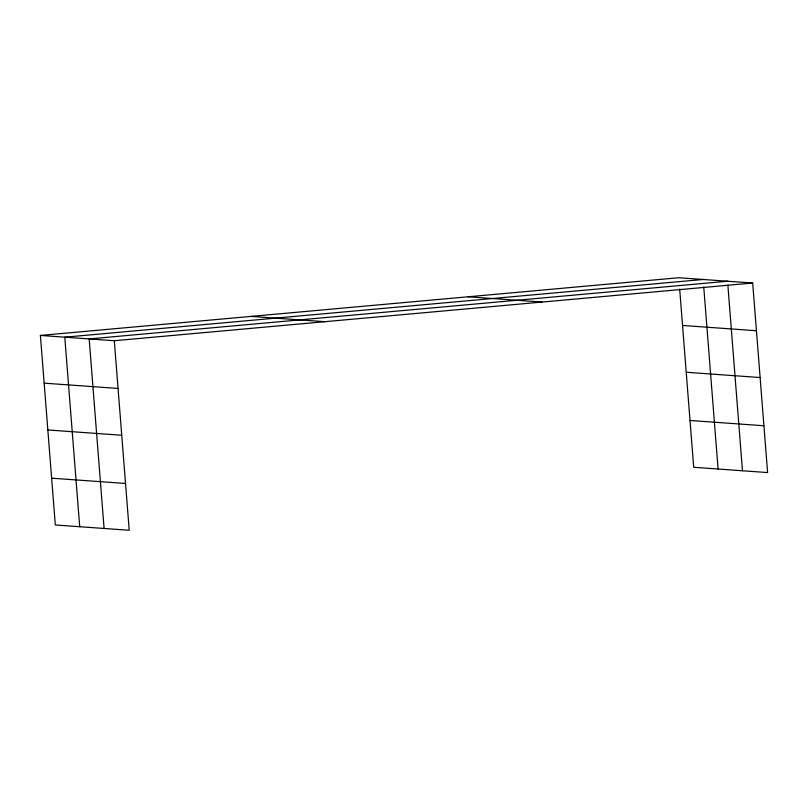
<?xml version="1.0" encoding="UTF-8"?>
<svg xmlns="http://www.w3.org/2000/svg" width="808" height="808" viewBox="0 0 808 808"><rect width="100%" height="100%" fill="white"/><g stroke="black" fill="none" stroke-linecap="round" stroke-linejoin="round"><path stroke-width="1.21" d="M40.4 335.441L114.302 340.724L129.219 530.26L55.318 524.978L40.4 335.441L678.781 277.74L752.682 283.022L767.6 472.559L693.698 467.276L679.669 289.042M703.162 279.477L64.792 337.189L79.709 526.725M727.553 281.224L89.173 338.926L104.091 528.462M114.302 340.724L752.682 283.022M468.115 296.778L542.016 302.061M682.538 325.462L756.44 330.735M251.066 316.403L324.968 321.685M686.214 372.256L760.126 377.538M690.012 420.473L763.913 425.755M44.157 383.164L118.059 388.446M47.844 429.967L121.745 435.249M51.631 478.185L125.543 483.467M727.856 284.992L742.471 470.761M703.758 287.012L718.08 469.014"/></g></svg>
